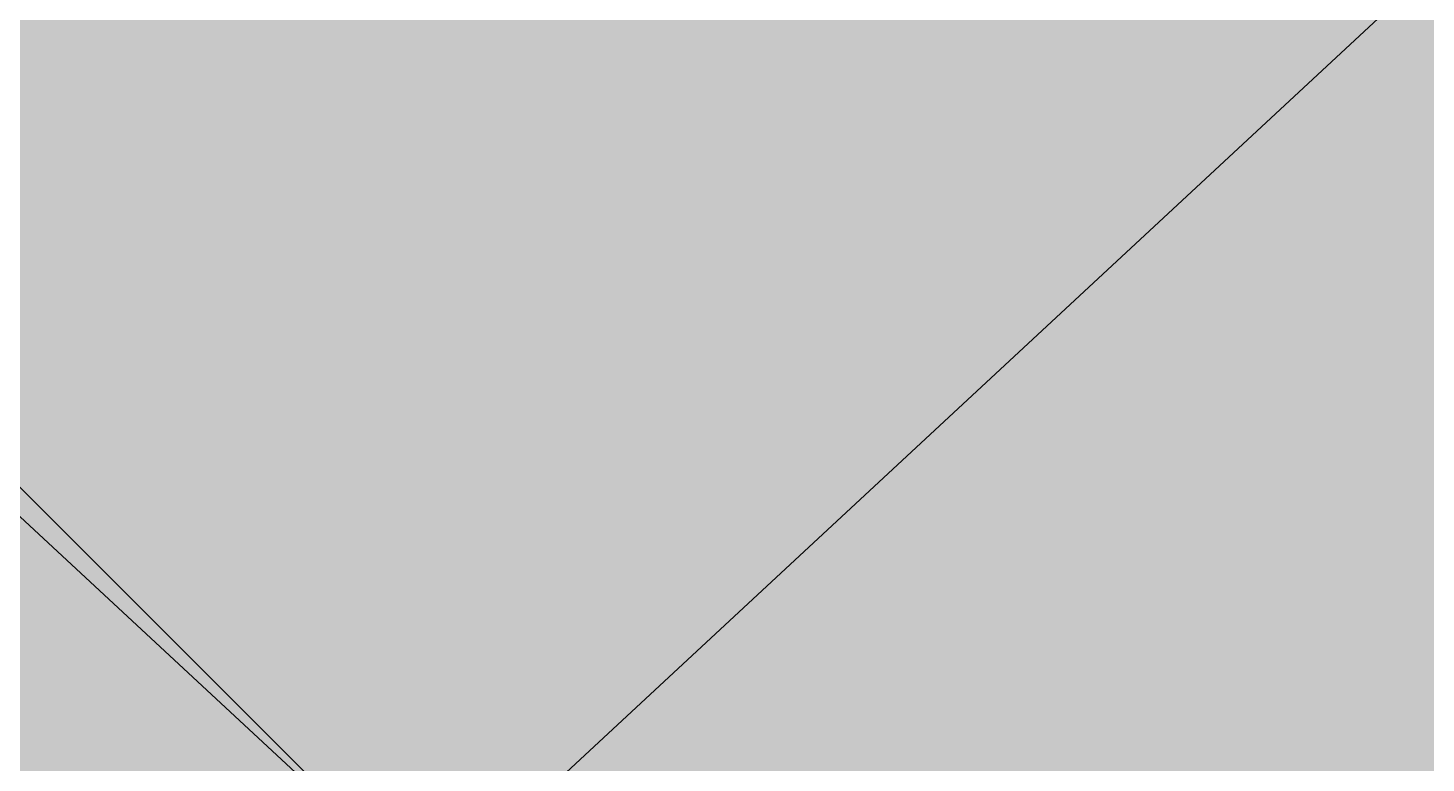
# Model space of a CAD drawing. Header units: millimetres. Extents: x 141848 to 1648660, y -821378 to -151356.
# Drawn here: x 196584.6 to 196787.5, y -270807.4 to -270700.7 of the extents above; entities that cross this region are included whole.
import ezdxf

# ---------------------------------------------------------------- set-up
doc = ezdxf.new("R2010")
doc.units = ezdxf.units.MM
doc.header["$MEASUREMENT"] = 0
doc.layers.add('Sols_ Dalles', color=7, linetype='Continuous')

# ---------------------------------------------------------------- blocks, each defined once
blk = doc.blocks.new('Dalle_27_1', base_point=(175316.99, -265609.83))
at = {"layer": 'Sols_ Dalles', "linetype": 'Continuous', "lineweight": 0, "true_color": 0x2e271c}
blk.add_hatch(color=250, dxfattribs=at).paths.add_polyline_path([(175316.99, -265609.83, 0.414214), (173316.99, -267609.83), (173316.99, -273599.03, 0.415791), (175327.75, -275599), (194877.9, -275451.73, 0.414214), (196867.11, -273441), (196856.22, -271418.78, -0.001346), (196856.19, -271408.02), (196856.19, -267609.83), (196856.19, -267109.83, 0.414214), (195356.19, -265609.83), (190394.71, -265609.83), (190394.71, -270609.83), (190571.15, -270609.83), (190571.15, -267596.84), (195571.15, -267563.71), (195571.15, -271408.02), (195571.16, -271408.02, 0.001346), (195571.21, -271425.7), (195571.09, -271425.7), (195581.99, -273450.49), (175394.71, -273590.23), (175394.71, -271810.12), (175394.71, -270609.83), (175394.71, -265609.83)])
blk = doc.blocks.new('Forme_17_1')
at = {"color": 7, "linetype": 'Continuous', "lineweight": 20, "flags": 128}
blk.add_lwpolyline([(196811.04, -270671.01), (196475.04, -270983.01)], dxfattribs=at)
blk = doc.blocks.new('Forme_18_1')
at = {"color": 7, "linetype": 'Continuous', "lineweight": 20, "flags": 128}
blk.add_lwpolyline([(196811.04, -270983.01), (196475.04, -270671.01)], dxfattribs=at)
blk = doc.blocks.new('Forme_20_1')
at = {"color": 7, "linetype": 'Continuous', "lineweight": 20, "flags": 128}
blk.add_lwpolyline([(196799.04, -270983.01), (196487.04, -270671.01)], dxfattribs=at)

msp = doc.modelspace()

# ---------------------------------------------------------------- hatches: boundary and pattern name
at = {"layer": 'Sols_ Dalles', "linetype": 'Continuous', "lineweight": 0, "true_color": 0x2e271c}
msp.add_hatch(color=250, dxfattribs=at).paths.add_polyline_path([(190394.714, -270609.826), (190571.148, -270609.826), (190571.148, -267596.842), (190571.148, -267563.708), (195571.148, -267563.708), (195571.148, -271263.708), (196856.191, -271263.708), (196856.191, -267609.826), (196856.191, -267109.826, 0.4142136), (195356.191, -265609.826), (190394.714, -265609.826)])

# ---------------------------------------------------------------- linework, layer by layer
at = {"color": 7, "linetype": 'Continuous', "lineweight": 20, "flags": 128}
for points in [[(196811.042, -270671.01), (196475.042, -270983.01)], [(196811.042, -270983.01), (196475.042, -270671.01)], [(196799.042, -270983.01), (196487.042, -270671.01)]]:
    msp.add_lwpolyline(points, dxfattribs=at)

# ---------------------------------------------------------------- block references
at = {"linetype": 'Continuous', "lineweight": 0}
for name in ['Forme_17_1', 'Forme_18_1', 'Forme_20_1']:
    msp.add_blockref(name, (0, 0), dxfattribs=at)
at = {"layer": 'Sols_ Dalles', "color": 250, "linetype": 'Continuous', "lineweight": 5, "true_color": 0x1f1f1f}
msp.add_blockref('Dalle_27_1', (175316.986, -265609.826), dxfattribs=at)

doc.saveas('drawing.dxf')
